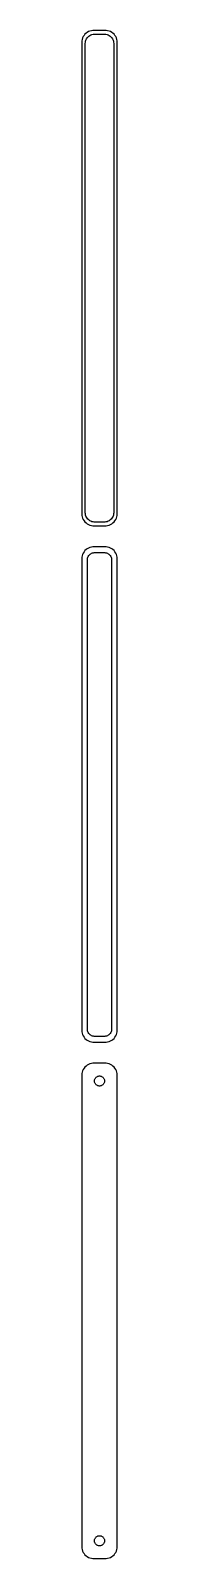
# Model space of a CAD drawing. Header units: metres. Extents: x -8 to 8, y 552 to 1200.
import ezdxf

# ---------------------------------------------------------------- set-up
doc = ezdxf.new("R2010")
doc.units = ezdxf.units.M

msp = doc.modelspace()

# ---------------------------------------------------------------- linework, layer by layer
for p, q in [((-5.68712, 1198.85), (-6.14484, 1198.42)), ((-5.17912, 1199.22), (-5.68712, 1198.85)), ((-4.62889, 1199.52), (-5.17912, 1199.22)), ((-4.04507, 1199.76), (-4.62889, 1199.52)), ((-3.4369, 1199.91), (-4.04507, 1199.76)), ((-2.81395, 1199.99), (-3.4369, 1199.91)), ((2.81395, 1199.99), (-2.81395, 1199.99)), ((3.4369, 1199.91), (2.81395, 1199.99)), ((4.04507, 1199.76), (3.4369, 1199.91)), ((4.62889, 1199.52), (4.04507, 1199.76)), ((5.17912, 1199.22), (4.62889, 1199.52)), ((5.68712, 1198.85), (5.17912, 1199.22)), ((6.14484, 1198.42), (5.68712, 1198.85)), ((-7.46057, 1195.63), (-7.5, 1195)), ((-7.5, 1195), (-7.5, 995)), ((-7.34291, 1196.24), (-7.46057, 1195.63)), ((-7.14888, 1196.84), (-7.34291, 1196.24)), ((-6.88153, 1197.41), (-7.14888, 1196.84)), ((-6.54507, 1197.94), (-6.88153, 1197.41)), ((-6.14484, 1198.42), (-6.54507, 1197.94)), ((-6, 1194.5), (-5.96844, 1195)), ((-6, 995.5), (-6, 1194.5)), ((-5.96844, 1195), (-5.87433, 1195.49)), ((-5.87433, 1195.49), (-5.7191, 1195.97)), ((-5.7191, 1195.97), (-5.50522, 1196.43)), ((-5.50522, 1196.43), (-5.23605, 1196.85)), ((-5.23605, 1196.85), (-4.91586, 1197.24)), ((-4.91586, 1197.24), (-4.54968, 1197.58)), ((-4.54968, 1197.58), (-4.1433, 1197.88)), ((-4.1433, 1197.88), (-3.70311, 1198.12)), ((-3.70311, 1198.12), (-3.23605, 1198.3)), ((-3.23605, 1198.3), (-2.74951, 1198.43)), ((-2.74951, 1198.43), (-2.25116, 1198.49)), ((-2.25116, 1198.49), (2.25116, 1198.49)), ((2.25116, 1198.49), (2.74951, 1198.43)), ((2.74951, 1198.43), (3.23605, 1198.3)), ((3.23605, 1198.3), (3.70311, 1198.12)), ((3.70311, 1198.12), (4.1433, 1197.88)), ((4.1433, 1197.88), (4.54968, 1197.58)), ((4.54968, 1197.58), (4.91586, 1197.24)), ((4.91586, 1197.24), (5.23605, 1196.85)), ((5.23605, 1196.85), (5.50522, 1196.43)), ((5.50522, 1196.43), (5.7191, 1195.97)), ((5.7191, 1195.97), (5.87433, 1195.49)), ((5.87433, 1195.49), (5.96844, 1195)), ((5.96844, 1195), (6, 1194.5)), ((6, 1194.5), (6, 995.5)), ((6.54507, 1197.94), (6.14484, 1198.42)), ((6.88153, 1197.41), (6.54507, 1197.94)), ((7.14888, 1196.84), (6.88153, 1197.41)), ((7.34291, 1196.24), (7.14888, 1196.84)), ((7.46057, 1195.63), (7.34291, 1196.24)), ((7.5, 1195), (7.46057, 1195.63)), ((7.5, 995), (7.5, 1195)), ((-7.5, 995), (-7.46057, 994.373)), ((-7.46057, 994.373), (-7.34291, 993.757)), ((-7.34291, 993.757), (-7.14888, 993.159)), ((-7.14888, 993.159), (-6.88153, 992.591)), ((-6.88153, 992.591), (-6.54507, 992.061)), ((-6.54507, 992.061), (-6.14484, 991.577)), ((-6.14484, 991.577), (-5.68712, 991.147)), ((-5.96844, 994.999), (-6, 995.5)), ((-5.87433, 994.505), (-5.96844, 994.999)), ((-5.7191, 994.028), (-5.87433, 994.505)), ((-5.50522, 993.573), (-5.7191, 994.028)), ((-5.23605, 993.149), (-5.50522, 993.573)), ((-4.91586, 992.762), (-5.23605, 993.149)), ((-4.54968, 992.418), (-4.91586, 992.762)), ((-4.1433, 992.123), (-4.54968, 992.418)), ((-3.70311, 991.881), (-4.1433, 992.123)), ((-3.23605, 991.696), (-3.70311, 991.881)), ((-2.74951, 991.571), (-3.23605, 991.696)), ((-2.25116, 991.508), (-2.74951, 991.571)), ((2.25116, 991.508), (-2.25116, 991.508)), ((2.74951, 991.571), (2.25116, 991.508)), ((3.23605, 991.696), (2.74951, 991.571)), ((3.70311, 991.881), (3.23605, 991.696)), ((4.1433, 992.123), (3.70311, 991.881)), ((4.54968, 992.418), (4.1433, 992.123)), ((4.91586, 992.762), (4.54968, 992.418)), ((5.23605, 993.149), (4.91586, 992.762)), ((5.50522, 993.573), (5.23605, 993.149)), ((5.7191, 994.028), (5.50522, 993.573)), ((5.68712, 991.147), (6.14484, 991.577)), ((5.87433, 994.505), (5.7191, 994.028)), ((5.96844, 994.999), (5.87433, 994.505)), ((6, 995.5), (5.96844, 994.999)), ((6.14484, 991.577), (6.54507, 992.061)), ((6.54507, 992.061), (6.88153, 992.591)), ((6.88153, 992.591), (7.14888, 993.159)), ((7.14888, 993.159), (7.34291, 993.757)), ((7.34291, 993.757), (7.46057, 994.373)), ((7.46057, 994.373), (7.5, 995)), ((-5.68712, 991.147), (-5.17912, 990.778)), ((-5.17912, 990.778), (-4.62889, 990.476)), ((-4.62889, 990.476), (-4.04507, 990.245)), ((-4.04507, 990.245), (-3.4369, 990.089)), ((-3.4369, 990.089), (-2.81395, 990.01)), ((-2.81395, 990.01), (2.81395, 990.01)), ((2.81395, 990.01), (3.4369, 990.089)), ((3.4369, 990.089), (4.04507, 990.245)), ((4.04507, 990.245), (4.62889, 990.476)), ((4.62889, 990.476), (5.17912, 990.778)), ((5.17912, 990.778), (5.68712, 991.147)), ((-6.54507, 978.939), (-6.88153, 978.409)), ((-6.14484, 979.423), (-6.54507, 978.939)), ((-5.68712, 979.853), (-6.14484, 979.423)), ((-5.17912, 980.222), (-5.68712, 979.853)), ((-4.62889, 980.524), (-5.17912, 980.222)), ((-4.04507, 980.755), (-4.62889, 980.524)), ((-3.4369, 980.911), (-4.04507, 980.755)), ((-2.81395, 980.99), (-3.4369, 980.911)), ((-3.32541, 978.317), (-2.96194, 978.461)), ((-2.96194, 978.461), (-2.5833, 978.558)), ((2.81395, 980.99), (-2.81395, 980.99)), ((-2.5833, 978.558), (-2.19545, 978.607)), ((-2.19545, 978.607), (2.19545, 978.607)), ((2.19545, 978.607), (2.5833, 978.558)), ((2.5833, 978.558), (2.96194, 978.461)), ((3.4369, 980.911), (2.81395, 980.99)), ((2.96194, 978.461), (3.32541, 978.317)), ((4.04507, 980.755), (3.4369, 980.911)), ((4.62889, 980.524), (4.04507, 980.755)), ((5.17912, 980.222), (4.62889, 980.524)), ((5.68712, 979.853), (5.17912, 980.222)), ((6.14484, 979.423), (5.68712, 979.853)), ((6.54507, 978.939), (6.14484, 979.423)), ((6.88153, 978.409), (6.54507, 978.939)), ((-7.46057, 976.627), (-7.5, 976)), ((-7.5, 976), (-7.5, 776)), ((-7.34291, 977.243), (-7.46057, 976.627)), ((-7.14888, 977.841), (-7.34291, 977.243)), ((-6.88153, 978.409), (-7.14888, 977.841)), ((-5.11292, 975.5), (-5.08836, 975.89)), ((-5.11292, 776.5), (-5.11292, 975.5)), ((-5.08836, 975.89), (-5.01512, 976.274)), ((-5.01512, 976.274), (-4.89432, 976.646)), ((-4.89432, 976.646), (-4.72786, 977)), ((-4.72786, 977), (-4.5184, 977.33)), ((-4.5184, 977.33), (-4.26921, 977.631)), ((-4.26921, 977.631), (-3.98424, 977.899)), ((-3.98424, 977.899), (-3.66798, 978.128)), ((-3.66798, 978.128), (-3.32541, 978.317)), ((3.32541, 978.317), (3.66798, 978.128)), ((3.66798, 978.128), (3.98424, 977.899)), ((3.98424, 977.899), (4.26921, 977.631)), ((4.26921, 977.631), (4.5184, 977.33)), ((4.5184, 977.33), (4.72786, 977)), ((4.72786, 977), (4.89432, 976.646)), ((4.89432, 976.646), (5.01512, 976.274)), ((5.01512, 976.274), (5.08836, 975.89)), ((5.08836, 975.89), (5.11292, 975.5)), ((5.11292, 975.5), (5.11292, 776.5)), ((7.14888, 977.841), (6.88153, 978.409)), ((7.34291, 977.243), (7.14888, 977.841)), ((7.46057, 976.627), (7.34291, 977.243)), ((7.5, 976), (7.46057, 976.627)), ((7.5, 776), (7.5, 976)), ((-7.5, 776), (-7.46057, 775.373)), ((-7.46057, 775.373), (-7.34291, 774.757)), ((-7.34291, 774.757), (-7.14888, 774.159)), ((-7.14888, 774.159), (-6.88153, 773.591)), ((-6.88153, 773.591), (-6.54507, 773.061)), ((-6.54507, 773.061), (-6.14484, 772.577)), ((-6.14484, 772.577), (-5.68712, 772.147)), ((-5.68712, 772.147), (-5.17912, 771.778)), ((-5.17912, 771.778), (-4.62889, 771.476)), ((-5.08836, 776.11), (-5.11292, 776.5)), ((-5.01512, 775.726), (-5.08836, 776.11)), ((-4.89432, 775.354), (-5.01512, 775.726)), ((-4.72786, 775), (-4.89432, 775.354)), ((-4.5184, 774.67), (-4.72786, 775)), ((-4.62889, 771.476), (-4.04507, 771.245)), ((-4.26921, 774.369), (-4.5184, 774.67)), ((-3.98424, 774.101), (-4.26921, 774.369)), ((-4.04507, 771.245), (-3.4369, 771.089)), ((-3.66798, 773.872), (-3.98424, 774.101)), ((-3.32541, 773.683), (-3.66798, 773.872)), ((-2.96194, 773.539), (-3.32541, 773.683)), ((-2.5833, 773.442), (-2.96194, 773.539)), ((-2.19545, 773.393), (-2.5833, 773.442)), ((2.19545, 773.393), (-2.19545, 773.393)), ((2.5833, 773.442), (2.19545, 773.393)), ((2.96194, 773.539), (2.5833, 773.442)), ((3.32541, 773.683), (2.96194, 773.539)), ((3.66798, 773.872), (3.32541, 773.683)), ((3.4369, 771.089), (4.04507, 771.245)), ((3.98424, 774.101), (3.66798, 773.872)), ((4.26921, 774.369), (3.98424, 774.101)), ((4.04507, 771.245), (4.62889, 771.476)), ((4.5184, 774.67), (4.26921, 774.369)), ((4.72786, 775), (4.5184, 774.67)), ((4.62889, 771.476), (5.17912, 771.778)), ((4.89432, 775.354), (4.72786, 775)), ((5.01512, 775.726), (4.89432, 775.354)), ((5.08836, 776.11), (5.01512, 775.726)), ((5.11292, 776.5), (5.08836, 776.11)), ((5.17912, 771.778), (5.68712, 772.147)), ((5.68712, 772.147), (6.14484, 772.577)), ((6.14484, 772.577), (6.54507, 773.061)), ((6.54507, 773.061), (6.88153, 773.591)), ((6.88153, 773.591), (7.14888, 774.159)), ((7.14888, 774.159), (7.34291, 774.757)), ((7.34291, 774.757), (7.46057, 775.373)), ((7.46057, 775.373), (7.5, 776)), ((-3.4369, 771.089), (-2.81395, 771.01)), ((-2.81395, 771.01), (2.81395, 771.01)), ((2.81395, 771.01), (3.4369, 771.089)), ((-7.34291, 758.243), (-7.46057, 757.627)), ((-7.14888, 758.841), (-7.34291, 758.243)), ((-6.88153, 759.409), (-7.14888, 758.841)), ((-6.54507, 759.939), (-6.88153, 759.409)), ((-6.14484, 760.423), (-6.54507, 759.939)), ((-5.68712, 760.853), (-6.14484, 760.423)), ((-5.17912, 761.222), (-5.68712, 760.853)), ((-4.62889, 761.524), (-5.17912, 761.222)), ((-4.04507, 761.755), (-4.62889, 761.524)), ((-3.4369, 761.911), (-4.04507, 761.755)), ((-2.81395, 761.99), (-3.4369, 761.911)), ((2.81395, 761.99), (-2.81395, 761.99)), ((3.4369, 761.911), (2.81395, 761.99)), ((4.04507, 761.755), (3.4369, 761.911)), ((4.62889, 761.524), (4.04507, 761.755)), ((5.17912, 761.222), (4.62889, 761.524)), ((5.68712, 760.853), (5.17912, 761.222)), ((6.14484, 760.423), (5.68712, 760.853)), ((6.54507, 759.939), (6.14484, 760.423)), ((6.88153, 759.409), (6.54507, 759.939)), ((7.14888, 758.841), (6.88153, 759.409)), ((7.34291, 758.243), (7.14888, 758.841)), ((7.46057, 757.627), (7.34291, 758.243)), ((-7.46057, 757.627), (-7.5, 757)), ((-7.5, 757), (-7.5, 557)), ((-2.13528, 754.5), (-2.11845, 754.768)), ((-2.11845, 754.232), (-2.13528, 754.5)), ((-2.11845, 754.768), (-2.06821, 755.031)), ((-2.06821, 753.969), (-2.11845, 754.232)), ((-2.06821, 755.031), (-1.98534, 755.286)), ((-1.98534, 753.714), (-2.06821, 753.969)), ((-1.98534, 755.286), (-1.87117, 755.529)), ((-1.87117, 753.471), (-1.98534, 753.714)), ((-1.87117, 755.529), (-1.72748, 755.755)), ((-1.72748, 753.245), (-1.87117, 753.471)), ((-1.72748, 755.755), (-1.55655, 755.962)), ((-1.55655, 753.038), (-1.72748, 753.245)), ((-1.55655, 755.962), (-1.36108, 756.145)), ((-1.36108, 752.855), (-1.55655, 753.038)), ((-1.36108, 756.145), (-1.14413, 756.303)), ((-1.14413, 752.697), (-1.36108, 752.855)), ((-1.14413, 756.303), (-0.909149, 756.432)), ((-0.909149, 752.568), (-1.14413, 752.697)), ((-0.909149, 756.432), (-0.659836, 756.531)), ((-0.659836, 752.469), (-0.909149, 752.568)), ((-0.659836, 756.531), (-0.400101, 756.597)), ((-0.400101, 752.403), (-0.659836, 752.469)), ((-0.400101, 756.597), (-0.134064, 756.631)), ((-0.134064, 752.369), (-0.400101, 752.403)), ((-0.134064, 756.631), (0.134064, 756.631)), ((0.134064, 752.369), (-0.134064, 752.369)), ((0.134064, 756.631), (0.400101, 756.597)), ((0.400101, 752.403), (0.134064, 752.369)), ((0.400101, 756.597), (0.659836, 756.531)), ((0.659836, 752.469), (0.400101, 752.403)), ((0.659836, 756.531), (0.909149, 756.432)), ((0.909149, 752.568), (0.659836, 752.469)), ((0.909149, 756.432), (1.14413, 756.303)), ((1.14413, 752.697), (0.909149, 752.568)), ((1.14413, 756.303), (1.36108, 756.145)), ((1.36108, 752.855), (1.14413, 752.697)), ((1.36108, 756.145), (1.55655, 755.962)), ((1.55655, 753.038), (1.36108, 752.855)), ((1.55655, 755.962), (1.72748, 755.755)), ((1.72748, 753.245), (1.55655, 753.038)), ((1.72748, 755.755), (1.87117, 755.529)), ((1.87117, 753.471), (1.72748, 753.245)), ((1.87117, 755.529), (1.98534, 755.286)), ((1.98534, 753.714), (1.87117, 753.471)), ((1.98534, 755.286), (2.06821, 755.031)), ((2.06821, 753.969), (1.98534, 753.714)), ((2.06821, 755.031), (2.11845, 754.768)), ((2.11845, 754.232), (2.06821, 753.969)), ((2.11845, 754.768), (2.13528, 754.5)), ((2.13528, 754.5), (2.11845, 754.232)), ((7.5, 757), (7.46057, 757.627)), ((7.5, 557), (7.5, 757)), ((-2.13528, 559.5), (-2.11845, 559.768)), ((-2.11845, 559.232), (-2.13528, 559.5)), ((-2.11845, 559.768), (-2.06821, 560.031)), ((-2.06821, 558.969), (-2.11845, 559.232)), ((-2.06821, 560.031), (-1.98534, 560.286)), ((-1.98534, 558.714), (-2.06821, 558.969)), ((-1.98534, 560.286), (-1.87117, 560.529)), ((-1.87117, 558.471), (-1.98534, 558.714)), ((-1.87117, 560.529), (-1.72748, 560.755)), ((-1.72748, 558.245), (-1.87117, 558.471)), ((-1.72748, 560.755), (-1.55655, 560.962)), ((-1.55655, 558.038), (-1.72748, 558.245)), ((-1.55655, 560.962), (-1.36108, 561.145)), ((-1.36108, 557.855), (-1.55655, 558.038)), ((-1.36108, 561.145), (-1.14413, 561.303)), ((-1.14413, 557.697), (-1.36108, 557.855)), ((-1.14413, 561.303), (-0.909149, 561.432)), ((-0.909149, 557.568), (-1.14413, 557.697)), ((-0.909149, 561.432), (-0.659836, 561.531)), ((-0.659836, 557.469), (-0.909149, 557.568)), ((-0.659836, 561.531), (-0.400101, 561.597)), ((-0.400101, 557.403), (-0.659836, 557.469)), ((-0.400101, 561.597), (-0.134064, 561.631)), ((-0.134064, 557.369), (-0.400101, 557.403)), ((-0.134064, 561.631), (0.134064, 561.631)), ((0.134064, 557.369), (-0.134064, 557.369)), ((0.134064, 561.631), (0.400101, 561.597)), ((0.400101, 557.403), (0.134064, 557.369)), ((0.400101, 561.597), (0.659836, 561.531)), ((0.659836, 557.469), (0.400101, 557.403)), ((0.659836, 561.531), (0.909149, 561.432)), ((0.909149, 557.568), (0.659836, 557.469)), ((0.909149, 561.432), (1.14413, 561.303)), ((1.14413, 557.697), (0.909149, 557.568)), ((1.14413, 561.303), (1.36108, 561.145)), ((1.36108, 557.855), (1.14413, 557.697)), ((1.36108, 561.145), (1.55655, 560.962)), ((1.55655, 558.038), (1.36108, 557.855)), ((1.55655, 560.962), (1.72748, 560.755)), ((1.72748, 558.245), (1.55655, 558.038)), ((1.72748, 560.755), (1.87117, 560.529)), ((1.87117, 558.471), (1.72748, 558.245)), ((1.87117, 560.529), (1.98534, 560.286)), ((1.98534, 558.714), (1.87117, 558.471)), ((1.98534, 560.286), (2.06821, 560.031)), ((2.06821, 558.969), (1.98534, 558.714)), ((2.06821, 560.031), (2.11845, 559.768)), ((2.11845, 559.232), (2.06821, 558.969)), ((2.11845, 559.768), (2.13528, 559.5)), ((2.13528, 559.5), (2.11845, 559.232)), ((-7.5, 557), (-7.46057, 556.373)), ((-7.46057, 556.373), (-7.34291, 555.757)), ((-7.34291, 555.757), (-7.14888, 555.159)), ((-7.14888, 555.159), (-6.88153, 554.591)), ((-6.88153, 554.591), (-6.54507, 554.061)), ((-6.54507, 554.061), (-6.14484, 553.577)), ((-6.14484, 553.577), (-5.68712, 553.147)), ((-5.68712, 553.147), (-5.17912, 552.778)), ((-5.17912, 552.778), (-4.62889, 552.476)), ((-4.62889, 552.476), (-4.04507, 552.245)), ((-4.04507, 552.245), (-3.4369, 552.089)), ((-3.4369, 552.089), (-2.81395, 552.01)), ((-2.81395, 552.01), (2.81395, 552.01)), ((2.81395, 552.01), (3.4369, 552.089)), ((3.4369, 552.089), (4.04507, 552.245)), ((4.04507, 552.245), (4.62889, 552.476)), ((4.62889, 552.476), (5.17912, 552.778)), ((5.17912, 552.778), (5.68712, 553.147)), ((5.68712, 553.147), (6.14484, 553.577)), ((6.14484, 553.577), (6.54507, 554.061)), ((6.54507, 554.061), (6.88153, 554.591)), ((6.88153, 554.591), (7.14888, 555.159)), ((7.14888, 555.159), (7.34291, 555.757)), ((7.34291, 555.757), (7.46057, 556.373)), ((7.46057, 556.373), (7.5, 557))]:
    msp.add_line(p, q)

doc.saveas('drawing.dxf')
